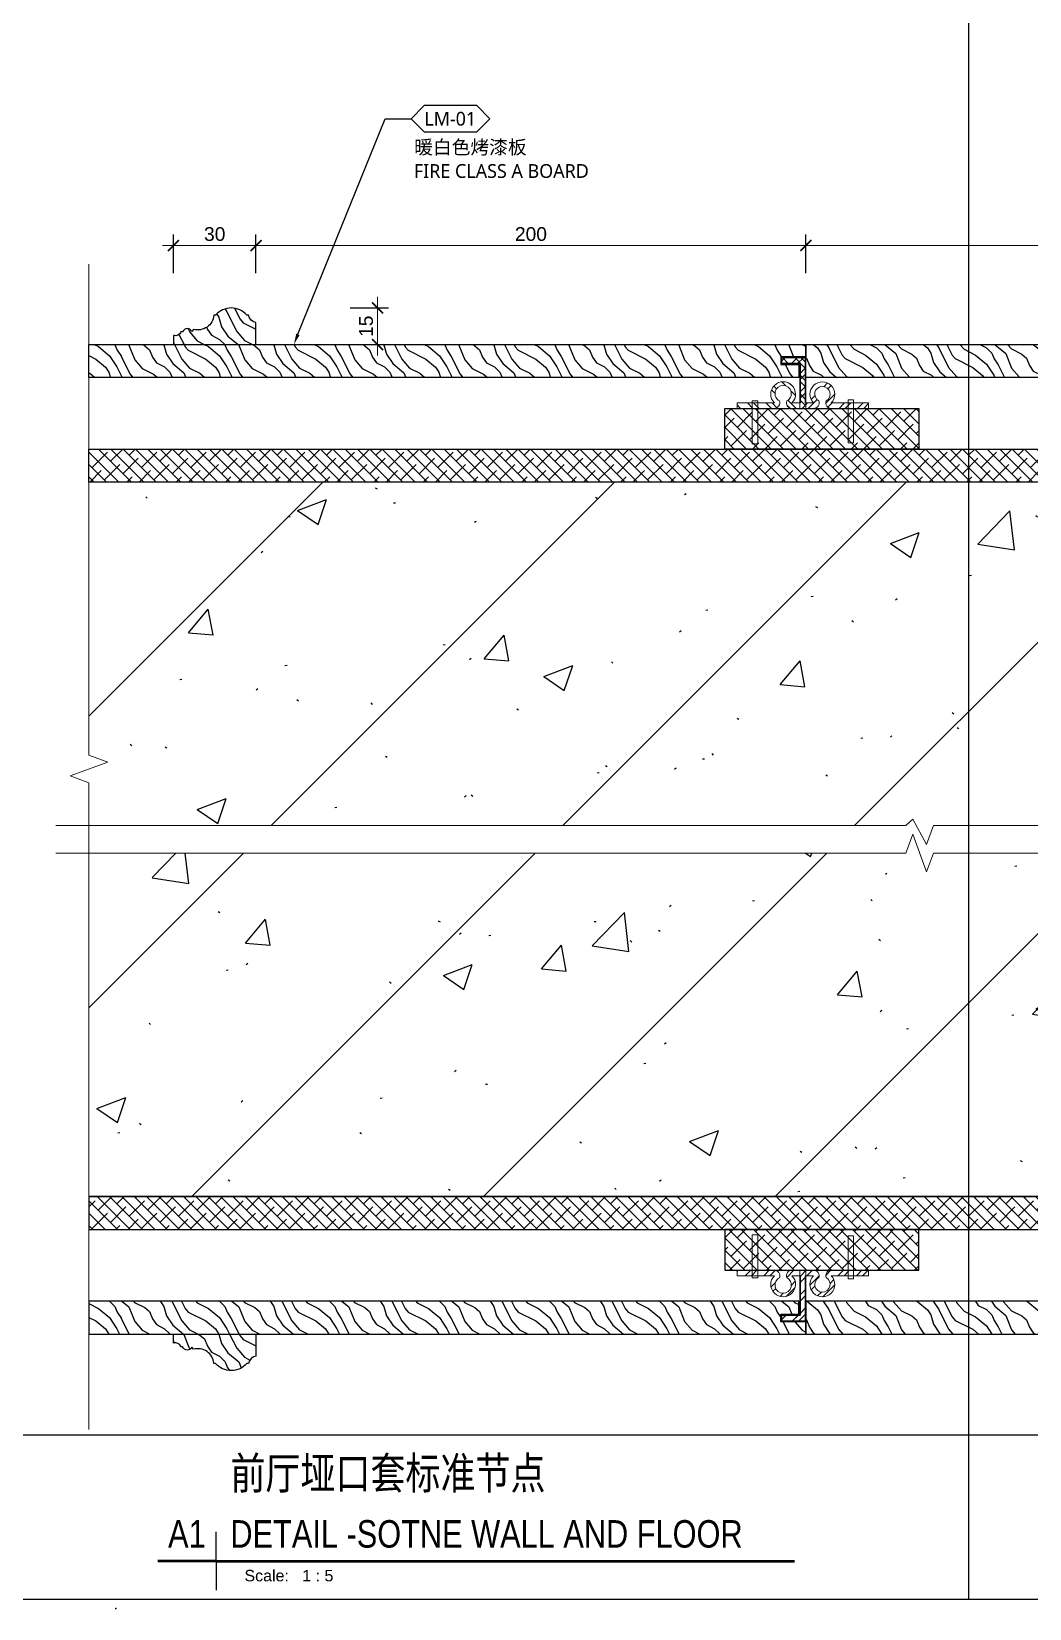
# Model space of a CAD drawing. Header units: millimetres. Extents: x 6321 to 61876, y 123 to 15211.
# Drawn here: x 50499 to 50862, y 8082 to 8655 of the extents above; entities that cross this region are included whole.
import ezdxf
from ezdxf import colors
from ezdxf.entities.mleader import LeaderData, LeaderLine
from ezdxf.enums import TextEntityAlignment as Align
from ezdxf.math import Vec2, Vec3

# ---------------------------------------------------------------- set-up
doc = ezdxf.new("R2010")
doc.units = ezdxf.units.MM
doc.layers.get('Defpoints').update_dxf_attribs({"color": 250})
for name, color, linetype, lineweight in [('_ACM-A-ANNO-DIMS', 2, 'Continuous', 13), ('_ACM-A-ANNO-DIMS @ 2', 2, 'Continuous', 13), ('Thick Line', 7, 'Continuous', 50), ('视图标题', 90, 'Continuous', 25)]:
    doc.layers.add(name, color=color, linetype=linetype, lineweight=lineweight)
for name, color, linetype in [('G-ANNO-SYMB', 7, 'Continuous'), ('G-ANNO-TITL', 7, 'Continuous'), ('I-DETL-LW01', 1, 'Continuous'), ('I-DETL-LW02', 2, 'Continuous'), ('I-DETL-LW251', 251, 'Continuous'), ('PE-尺寸标注', 44, 'Continuous'), ('WALL TYPE$0$G-ANNO-NOTE-CH', 7, 'Continuous'), ('WALL TYPE$0$HATCH', 8, 'Continuous'), ('WALL TYPE$0$I-SECT-LW03', 3, 'Continuous')]:
    doc.layers.add(name, color=color, linetype=linetype)
doc.styles.add('Aecom chinese title', font='simhei.ttf', dxfattribs={"width": 0.8})
doc.styles.add('Arial', font='ARIALUNI.ttf')
doc.styles.add('Arial_4', font='arial.ttf', dxfattribs={"height": 2.5})
doc.styles.add('WALL TYPE$0$Aecom Chinese', font='Microsoft YaHei.ttf')
doc.dimstyles.new('Aec-Arch-M-2', dxfattribs={"dimscale": 2, "dimtxt": 2.5, "dimasz": 2, "dimexe": 2, "dimexo": 2, "dimgap": 0.8, "dimtad": 1, "dimdec": 0, "dimrnd": 1, "dimzin": 3, "dimdsep": 46, "dimtxsty": 'Arial', "dimblk": 'WALL TYPE$0$_ArchTick', "dimcen": 2.5, "dimdle": 2, "dimclrd": 256, "dimclre": 256, "dimclrt": 256, "dimazin": 2, "dimtfac": 0.75, "dimtdec": 0, "dimtix": 1, "dimtmove": 2, "dimatfit": 2, "dimfxl": 5, "dimfxlon": 1, "dimtolj": 1, "dimtzin": 0, "dimlwd": -1, "dimarcsym": 0})
pattern_1 = [(333.43495, (11679.55, -4227.241), (-1e-09, -20), [4.621368, -17.739311]), (310.601295, (11696.843, -4214.084), (2e-08, -20), [4.158067, -88.037378]), (310.601295, (11716.843, -4224.084), (2e-08, -20), [4.158067, -88.037378]), (310.601295, (11736.843, -4234.084), (-1e-08, -20), [4.158067, -88.037378]), (333.43495, (11676.754, -4217.094), (-1e-09, -20), [4.237008, -18.123672]), (320.19443, (11680.544, -4218.988), (8e-10, -20), [2.24049, -75.862006]), (320.19443, (11700.544, -4228.988), (8e-10, -20), [2.24049, -75.862006]), (320.19443, (11720.544, -4238.988), (8e-10, -20), [2.24049, -75.862006]), (291.80141, (11682.265, -4220.423), (-3e-08, -20), [2.868712, -50.982936]), (303.690068, (11683.331, -4223.086), (-1e-08, -20), [2.521813, -33.5337]), (333.43495, (11684.73, -4225.185), (-8e-09, -20), [3.3552885, -19.005391]), (315, (11687.73, -4226.685), (-3e-15, -20), [2.717818, -53.850724]), (315, (11707.73, -4236.685), (-3e-15, -20), [2.717818, -53.850724]), (291.80141, (11689.652, -4228.607), (-3e-08, -20), [2.19237, -51.659278]), (333.43495, (11676.292, -4210.612), (-8e-09, -20), [7.1896, -15.17108]), (320.19443, (11682.723, -4213.828), (8e-10, -20), [4.573562, -73.528935]), (320.19443, (11702.723, -4223.828), (8e-10, -20), [4.573562, -73.528935]), (320.19443, (11722.723, -4233.828), (8e-10, -20), [4.573562, -73.528935]), (303.690068, (11686.236, -4216.756), (-1e-08, -20), [2.2405595, -33.814953]), (285.945396, (11687.479, -4218.62), (-1.45e-06, -20), [3.5624845, -69.238614]), (303.690068, (11688.458, -4222.045), (-1e-08, -20), [4.0929665, -31.962546]), (320.19443, (11690.728, -4225.451), (8e-10, -20), [5.197338, -72.90516]), (320.19443, (11710.728, -4235.451), (8e-10, -20), [5.197338, -72.90516]), (320.19443, (11730.728, -4245.451), (-3e-09, -20), [5.197338, -72.90516]), (291.80141, (11694.721, -4228.778), (-3e-08, -20), [5.7145015, -48.137147]), (320.19443, (11683.683, -4209.308), (8e-10, -20), [5.214067, -72.88843]), (320.19443, (11703.683, -4219.308), (8e-10, -20), [5.214067, -72.88843]), (320.19443, (11723.683, -4229.308), (8e-10, -20), [5.214067, -72.88843]), (303.690068, (11687.688, -4212.646), (-1e-08, -20), [4.838075, -31.217438]), (296.56505, (11690.372, -4216.671), (1e-09, -20), [7.98596, -81.456759]), (296.56505, (11710.372, -4226.671), (1e-09, -20), [7.98596, -81.456759]), (310.601295, (11693.943, -4223.814), (2e-08, -20), [4.3193, -87.876143]), (310.601295, (11713.943, -4233.814), (2e-08, -20), [4.3193, -87.876143]), (310.601295, (11733.943, -4243.814), (2e-08, -20), [4.3193, -87.876143]), (303.690068, (11690.467, -4210.642), (-1e-08, -20), [2.735792, -33.319722]), (296.56505, (11691.984, -4212.919), (8e-09, -20), [7.158076, -82.284643]), (296.56505, (11711.984, -4222.919), (-8e-08, -20), [7.158076, -82.284643]), (310.601295, (11695.185, -4219.321), (2e-08, -20), [1.700823, -90.494622]), (310.601295, (11715.185, -4229.321), (2e-08, -20), [1.700823, -90.494622]), (310.601295, (11735.185, -4239.321), (2e-08, -20), [1.700823, -90.494622])]
pattern_2 = [(333.43495, (11679.55, -4417.394), (-1e-09, -20), [4.621368, -17.739311]), (310.601295, (11696.843, -4404.237), (2e-08, -20), [4.158067, -88.037378]), (310.601295, (11716.843, -4414.237), (2e-08, -20), [4.158067, -88.037378]), (310.601295, (11736.843, -4424.237), (-1e-08, -20), [4.158067, -88.037378]), (333.43495, (11676.754, -4407.246), (-1e-09, -20), [4.237008, -18.123672]), (320.19443, (11680.544, -4409.141), (8e-10, -20), [2.24049, -75.862006]), (320.19443, (11700.544, -4419.141), (8e-10, -20), [2.24049, -75.862006]), (320.19443, (11720.544, -4429.141), (8e-10, -20), [2.24049, -75.862006]), (291.80141, (11682.265, -4410.5754), (-3e-08, -20), [2.868712, -50.982936]), (303.690068, (11683.331, -4413.239), (-1e-08, -20), [2.521813, -33.5337]), (333.43495, (11684.73, -4415.337), (-8e-09, -20), [3.3552885, -19.005391]), (315, (11687.73, -4416.838), (-3e-15, -20), [2.717818, -53.850724]), (315, (11707.73, -4426.838), (-3e-15, -20), [2.717818, -53.850724]), (291.80141, (11689.652, -4418.7595), (-3e-08, -20), [2.19237, -51.659278]), (333.43495, (11676.292, -4400.765), (-8e-09, -20), [7.1896, -15.17108]), (320.19443, (11682.723, -4403.98), (8e-10, -20), [4.573562, -73.528935]), (320.19443, (11702.723, -4413.98), (8e-10, -20), [4.573562, -73.528935]), (320.19443, (11722.723, -4423.98), (8e-10, -20), [4.573562, -73.528935]), (303.690068, (11686.236, -4406.908), (-1e-08, -20), [2.2405595, -33.814953]), (285.945396, (11687.479, -4408.7726), (-1.45e-06, -20), [3.5624845, -69.238614]), (303.690068, (11688.458, -4412.198), (-1e-08, -20), [4.0929665, -31.962546]), (320.19443, (11690.728, -4415.604), (8e-10, -20), [5.197338, -72.90516]), (320.19443, (11710.728, -4425.604), (8e-10, -20), [5.197338, -72.90516]), (320.19443, (11730.728, -4435.604), (-3e-09, -20), [5.197338, -72.90516]), (291.80141, (11694.721, -4418.931), (-3e-08, -20), [5.7145015, -48.137147]), (320.19443, (11683.683, -4399.46), (8e-10, -20), [5.214067, -72.88843]), (320.19443, (11703.683, -4409.46), (8e-10, -20), [5.214067, -72.88843]), (320.19443, (11723.683, -4419.46), (8e-10, -20), [5.214067, -72.88843]), (303.690068, (11687.688, -4402.798), (-1e-08, -20), [4.838075, -31.217438]), (296.56505, (11690.372, -4406.824), (1e-09, -20), [7.98596, -81.456759]), (296.56505, (11710.372, -4416.824), (1e-09, -20), [7.98596, -81.456759]), (310.601295, (11693.943, -4413.967), (2e-08, -20), [4.3193, -87.876143]), (310.601295, (11713.943, -4423.967), (2e-08, -20), [4.3193, -87.876143]), (310.601295, (11733.943, -4433.967), (2e-08, -20), [4.3193, -87.876143]), (303.690068, (11690.467, -4400.795), (-1e-08, -20), [2.735792, -33.319722]), (296.56505, (11691.984, -4403.071), (8e-09, -20), [7.158076, -82.284643]), (296.56505, (11711.984, -4413.071), (-8e-08, -20), [7.158076, -82.284643]), (310.601295, (11695.185, -4409.474), (2e-08, -20), [1.700823, -90.494622]), (310.601295, (11715.185, -4419.474), (2e-08, -20), [1.700823, -90.494622]), (310.601295, (11735.185, -4429.474), (2e-08, -20), [1.700823, -90.494622])]

# ---------------------------------------------------------------- blocks, each defined once
blk = doc.blocks.new('海龙_1215173755')
at = {"layer": 'WALL TYPE$0$HATCH', "ltscale": 2}
h = blk.add_hatch(dxfattribs=at)
h.set_pattern_fill('ANSI32', color=256, scale=0.5)
h.set_pattern_definition([(45, (-39299.698, -12402.6693), (-3.36759605, 3.36759605), []), (45, (-39297.453, -12402.6693), (-3.36759605, 3.36759605), [])])
edge = h.paths.add_edge_path()
edge.add_line((2.29, -7.19), (2.29, 11.26))
edge.add_line((2.29, 11.26), (-2.77, 11.26))
edge.add_arc((-2.77, 9.26), 2, 90, 201.21389)
edge.add_arc((-5.97, 5.89), 2.97, -243.0808, 63.0808, ccw=False)
edge.add_arc((-9.18, 9.26), 2, 338.78611, 450)
edge.add_line((-9.18, 11.26), (-22.73, 11.26))
edge.add_line((-22.73, 11.26), (-22.73, 9.26))
edge.add_line((-22.73, 9.26), (-9.18, 9.26))
edge.add_arc((-5.97, 6.09), 4.51, 135.30329, 404.69671)
edge.add_line((-2.77, 9.26), (0.29, 9.26))
edge.add_line((0.29, 9.26), (0.29, -3.51))
edge.add_line((0.29, -3.51), (0.29, -5.11))
edge.add_line((0.29, -5.11), (-6.5, -5.11))
edge.add_line((-6.5, -5.11), (-6.5, -7.19))
edge.add_line((-6.5, -7.19), (2.29, -7.19))
at = {"color": 1, "linetype": 'Continuous', "lineweight": 15, "elevation": 7.84}
blk.add_lwpolyline([(-17.26, 24.13), (-17.26, 8.53), (-15.24, 8.53), (-15.24, 24.13)], close=True, dxfattribs=at)
at = {"color": 1, "linetype": 'Continuous', "lineweight": 15}
blk.add_lwpolyline([(2.29, -7.19), (2.29, 11.26), (-2.77, 11.26, 0.527318), (-4.63, 8.53, -4.178276), (-7.32, 8.53, 0.527318), (-9.18, 11.26), (-22.73, 11.26), (-22.73, 9.26), (-9.18, 9.26, 2.396256), (-2.77, 9.26), (0.29, 9.26), (0.29, -3.51), (0.29, -5.11), (-6.5, -5.11), (-6.5, -7.19)], format="xyb", close=True, dxfattribs=at)
blk = doc.blocks.new('视口 - No Ref  Number-1111583-交互展示区立面图2 DIGITAL CORRIDOR ELEVATION 2')
at = {"layer": 'Thick Line'}
blk.add_line((0, 0), (-12.7, 0), dxfattribs=at)
at = {"layer": '视图标题'}
for q in [(0, 6.35), (0, -6.35)]:
    blk.add_line((0, 0), q, dxfattribs=at)
blk = doc.blocks.new('A$C0FD827E6')
at = {"color": 0, "linetype": 'ByBlock', "lineweight": -2}
blk.add_point((-3.13, -10.74), dxfattribs=at)
at = {"layer": '视图标题', "color": 7, "lineweight": 50}
blk.add_line((18.75, -0.39), (144.93, -0.39), dxfattribs=at)
at = {"layer": '视图标题'}
blk.add_blockref('视口 - No Ref  Number-1111583-交互展示区立面图2 DIGITAL CORRIDOR ELEVATION 2', (18.75, -0.39), dxfattribs=at)
at = {"layer": 'G-ANNO-SYMB', "width": 0.8}
for tag, p, height, style in [('TITLE1', (21.88, 19.23), 7, 'Aecom chinese title'), ('TITLE2', (21.88, 10.35), 6, 'Arial'), ('DN', (3.13, 2.54), 6, 'Arial'), ('TITLE3', (21.88, 2.54), 6, 'Arial')]:
    blk.add_attdef(tag, p, '', height=height, dxfattribs=dict(at, style=style))
at = {"layer": '视图标题', "color": 7, "lineweight": 5, "insert": (24.94, -2.32), "char_height": 2.5, "width": 25.8945, "attachment_point": 1, "style": 'Arial_4'}
blk.add_mtext('Scale:   1 : 5', dxfattribs=at)
blk = doc.blocks.new('WALL TYPE$0$_ArchTick')
at = {"color": 0, "linetype": 'ByBlock', "const_width": 0.15}
blk.add_lwpolyline([(-0.5, -0.5), (0.5, 0.5)], dxfattribs=at)
blk = doc.blocks.new('*D185')
at = {"layer": '_ACM-A-ANNO-DIMS', "linetype": 'Continuous', "lineweight": -2, "ltscale": 2, "transparency": 16777216}
for p, q in [((50550.96, 8567.33), (50550.96, 8581.33)), ((50580.96, 8567.33), (50580.96, 8581.33))]:
    blk.add_line(p, q, dxfattribs=at)
at = {"layer": '_ACM-A-ANNO-DIMS', "ltscale": 2, "transparency": 16777216}
blk.add_line((50584.96, 8577.33), (50546.96, 8577.33), dxfattribs=at)
at = {"layer": 'Defpoints', "color": 0, "linetype": 'Continuous', "ltscale": 2, "transparency": 16777216}
for p in [(50550.96, 8577.33), (50550.96, 8541.33), (50580.96, 8541.33)]:
    blk.add_point(p, dxfattribs=at)
at = {"layer": '_ACM-A-ANNO-DIMS', "linetype": 'Continuous', "ltscale": 2, "transparency": 16777216, "xscale": 4, "yscale": 4, "zscale": 4, "rotation": 180}
blk.add_blockref('WALL TYPE$0$_ArchTick', (50550.96, 8577.33), dxfattribs=at)
at = {"layer": '_ACM-A-ANNO-DIMS', "linetype": 'Continuous', "ltscale": 2, "transparency": 16777216, "xscale": 4, "yscale": 4, "zscale": 4}
blk.add_blockref('WALL TYPE$0$_ArchTick', (50580.96, 8577.33), dxfattribs=at)
at = {"layer": '_ACM-A-ANNO-DIMS', "linetype": 'Continuous', "ltscale": 2, "transparency": 16777216, "insert": (50565.96, 8581.48), "char_height": 5, "attachment_point": 5, "style": 'Arial'}
blk.add_mtext('\\A1;30', dxfattribs=at)
blk = doc.blocks.new('*D186')
at = {"layer": '_ACM-A-ANNO-DIMS', "linetype": 'Continuous', "lineweight": -2, "ltscale": 2, "transparency": 16777216}
for p, q in [((50580.96, 8567.33), (50580.96, 8581.33)), ((50780.96, 8567.33), (50780.96, 8581.33))]:
    blk.add_line(p, q, dxfattribs=at)
at = {"layer": '_ACM-A-ANNO-DIMS', "ltscale": 2, "transparency": 16777216}
blk.add_line((50784.96, 8577.33), (50576.96, 8577.33), dxfattribs=at)
at = {"layer": 'Defpoints', "color": 0, "linetype": 'Continuous', "ltscale": 2, "transparency": 16777216}
for p in [(50580.96, 8577.33), (50580.96, 8541.33), (50780.96, 8541.33)]:
    blk.add_point(p, dxfattribs=at)
at = {"layer": '_ACM-A-ANNO-DIMS', "linetype": 'Continuous', "ltscale": 2, "transparency": 16777216, "xscale": 4, "yscale": 4, "zscale": 4, "rotation": 180}
blk.add_blockref('WALL TYPE$0$_ArchTick', (50580.96, 8577.33), dxfattribs=at)
at = {"layer": '_ACM-A-ANNO-DIMS', "linetype": 'Continuous', "ltscale": 2, "transparency": 16777216, "xscale": 4, "yscale": 4, "zscale": 4}
blk.add_blockref('WALL TYPE$0$_ArchTick', (50780.96, 8577.33), dxfattribs=at)
at = {"layer": '_ACM-A-ANNO-DIMS', "linetype": 'Continuous', "ltscale": 2, "transparency": 16777216, "insert": (50680.96, 8581.48), "char_height": 5, "attachment_point": 5, "style": 'Arial'}
blk.add_mtext('\\A1;200', dxfattribs=at)
blk = doc.blocks.new('*D187')
at = {"layer": '_ACM-A-ANNO-DIMS', "linetype": 'Continuous', "lineweight": -2, "ltscale": 2, "transparency": 16777216}
for p, q in [((50780.96, 8567.33), (50780.96, 8581.33)), ((50980.96, 8567.33), (50980.96, 8581.33))]:
    blk.add_line(p, q, dxfattribs=at)
at = {"layer": '_ACM-A-ANNO-DIMS', "ltscale": 2, "transparency": 16777216}
blk.add_line((50984.96, 8577.33), (50776.96, 8577.33), dxfattribs=at)
at = {"layer": 'Defpoints', "color": 0, "linetype": 'Continuous', "ltscale": 2, "transparency": 16777216}
for p in [(50780.96, 8577.33), (50780.96, 8541.33), (50980.96, 8541.33)]:
    blk.add_point(p, dxfattribs=at)
at = {"layer": '_ACM-A-ANNO-DIMS', "linetype": 'Continuous', "ltscale": 2, "transparency": 16777216, "xscale": 4, "yscale": 4, "zscale": 4, "rotation": 180}
blk.add_blockref('WALL TYPE$0$_ArchTick', (50780.96, 8577.33), dxfattribs=at)
at = {"layer": '_ACM-A-ANNO-DIMS', "linetype": 'Continuous', "ltscale": 2, "transparency": 16777216, "xscale": 4, "yscale": 4, "zscale": 4}
blk.add_blockref('WALL TYPE$0$_ArchTick', (50980.96, 8577.33), dxfattribs=at)
at = {"layer": '_ACM-A-ANNO-DIMS', "linetype": 'Continuous', "ltscale": 2, "transparency": 16777216, "insert": (50880.96, 8581.48), "char_height": 5, "attachment_point": 5, "style": 'Arial'}
blk.add_mtext('\\A1;200', dxfattribs=at)
blk = doc.blocks.new('*D142')
at = {"layer": '_ACM-A-ANNO-DIMS', "ltscale": 2, "transparency": 16777216}
blk.add_line((50625.17, 8558.62), (50625.17, 8537.33), dxfattribs=at)
at = {"layer": '_ACM-A-ANNO-DIMS', "linetype": 'Continuous', "lineweight": -2, "ltscale": 2, "transparency": 16777216}
for p, q in [((50615.17, 8554.62), (50629.17, 8554.62)), ((50615.17, 8541.33), (50629.17, 8541.33))]:
    blk.add_line(p, q, dxfattribs=at)
at = {"layer": 'Defpoints', "color": 0, "linetype": 'Continuous', "ltscale": 2, "transparency": 16777216}
for p in [(50571.96, 8554.62, 0.47), (50571.96, 8541.33, 0.47), (50625.17, 8541.33)]:
    blk.add_point(p, dxfattribs=at)
at = {"layer": '_ACM-A-ANNO-DIMS', "linetype": 'Continuous', "ltscale": 2, "transparency": 16777216, "xscale": 4, "yscale": 4, "zscale": 4}
for p, rotation in [((50625.17, 8554.62), 90), ((50625.17, 8541.33), 270)]:
    blk.add_blockref('WALL TYPE$0$_ArchTick', p, dxfattribs=dict(at, rotation=rotation))
at = {"layer": '_ACM-A-ANNO-DIMS', "linetype": 'Continuous', "ltscale": 2, "transparency": 16777216, "insert": (50621.02, 8547.97), "char_height": 5, "attachment_point": 5, "rotation": 90, "style": 'Arial'}
blk.add_mtext('\\A1;15', dxfattribs=at)
blk = doc.blocks.new('WHA12202707')
at = {"transparency": 16777216}
for p, q in [((2.38, 2.38), (0, 0)), ((2.38, -2.38), (0, 0)), ((11.91, 2.38), (2.38, 2.38)), ((11.91, 2.38), (14.29, 0)), ((11.91, -2.38), (14.29, 0)), ((2.38, -2.38), (11.91, -2.38))]:
    blk.add_line(p, q, dxfattribs=at)
at = {"transparency": 16777216, "style": 'WALL TYPE$0$Aecom Chinese'}
blk.add_attdef('英文2', (0.49, -14.58), '', height=2.5, dxfattribs=at)
at = {"layer": 'WALL TYPE$0$G-ANNO-NOTE-CH', "transparency": 16777216, "style": 'WALL TYPE$0$Aecom Chinese'}
blk.add_attdef('编号', text='', height=2.5, dxfattribs=at).set_placement((7.1, 0), align=Align.MIDDLE)
for tag, p in [('中文', (0.54, -5.18)), ('英文', (0.49, -9.51))]:
    blk.add_attdef(tag, text='', height=2.5, dxfattribs=at).set_placement(p, align=Align.MIDDLE_LEFT)

msp = doc.modelspace()

# ---------------------------------------------------------------- hatches: boundary and pattern name
h = msp.add_hatch()
h.set_pattern_fill('0-钢筋混凝土001-DOM', color=250, scale=15, pattern_type=2)
h.set_pattern_definition([(45, (48203.46, 10862.376), (-53.033, 53.033), []), (50, (48203.46, 10862.38), (107.589, -9.4128), [11.25, -123.75]), (355, (48203.46, 10862.38), (-20.8127, 112.8288), [9, -99]), (100.4514, (48212.43, 10861.59), (86.7764, 103.416), [9.561, -105.1713]), (46.1842, (48203.46, 10892.38), (160.086, -24.828), [16.875, -185.625]), (96.6356, (48216.8, 10890.3), (140.1994, 146.1177), [14.3415, -157.757]), (351.184, (48203.46, 10892.38), (140.199, 146.118), [13.5, -148.5]), (21, (48218.46, 10884.88), (89.536, -60.3928), [11.25, -123.75]), (326, (48218.46, 10884.88), (36.4973, 108.7725), [9, -99]), (71.4514, (48225.92, 10879.84), (126.0334, 48.3796), [9.561, -105.1713]), (37.5, (48203.463, 10862.376), (1.82398, 49.93408), [0.75, -97.8, 0.75, -100.5, 0.75, -99.375]), (7.5, (48203.463, 10862.376), (39.4604, 59.16176), [0.75, -57.3, 0.75, -95.55, 0.75, -37.875]), (327.5, (48170.013, 10862.376), (80.07337, -3.38323), [0.75, -37.5, 0.75, -117, 0.75, -155.25]), (317.5, (48155.01, 10862.376), (87.4779, 15.0157), [0.75, -48.75, 0.75, -77.7, 0.75, -110.25])])
h.paths.add_polyline_path([(51093.46, 8356.34), (50827.32, 8356.34), (50824.82, 8349.48), (50819.82, 8363.21), (50817.32, 8356.34), (50520.2, 8356.34), (50520.2, 8231.42), (51093.46, 8231.42)])
h.paths.add_polyline_path([(50827.32, 8366.34), (51093.46, 8366.34), (51093.46, 8491.27), (50520.2, 8491.27), (50520.2, 8391.94), (50527.07, 8389.44), (50513.33, 8384.44), (50520.2, 8381.94), (50520.2, 8366.34), (50817.32, 8366.34), (50819.82, 8368.65), (50824.82, 8359.48)])
at = {"layer": 'I-DETL-LW251'}
h = msp.add_hatch(dxfattribs=at)
h.set_pattern_fill('ANSI38', color=250, angle=-90)
h.set_pattern_definition([(315, (51290.277, 7312.3264), (2.245064, 2.245064), []), (45, (51290.277, 7312.3264), (2.245064, 6.735192), [7.9375, -4.7625])])
h.paths.add_polyline_path([(50751.44, 8503.27), (50751.44, 8518.07), (50822.06, 8518.07), (50822.06, 8503.27)])
h = msp.add_hatch(dxfattribs=at)
h.set_pattern_fill('ANSI38', color=250, angle=-90)
h.set_pattern_definition([(315, (40173.8296, 44303.1136), (2.24506403, 2.24506403), []), (45, (40173.8296, 44303.1136), (2.24506403, 6.7351921), [7.9375, -4.7625])])
h.paths.add_polyline_path([(50520.2, 8491.27), (50520.2, 8503.27), (51000.96, 8503.27), (51000.96, 8491.27)])
h = msp.add_hatch(dxfattribs=at)
h.set_pattern_fill('ANSI38', color=250, angle=-90)
h.set_pattern_definition([(315, (40173.8296, 44493.2662), (2.24506403, 2.24506403), []), (45, (40173.8296, 44493.2662), (2.24506403, 6.7351921), [7.9375, -4.7625])])
h.paths.add_polyline_path([(50520.2, 8231.42), (50520.2, 8219.42), (51000.96, 8219.42), (51000.96, 8231.42)])
h = msp.add_hatch(dxfattribs=at)
h.set_pattern_fill('ANSI38', color=250, angle=-90)
h.set_pattern_definition([(315, (51290.277, 7502.479), (2.245064, 2.245064), []), (45, (51290.277, 7502.479), (2.245064, 6.735192), [7.9375, -4.7625])])
h.paths.add_polyline_path([(50751.44, 8219.42), (50751.44, 8204.62), (50822.06, 8204.62), (50822.06, 8219.42)])
at = {"layer": 'PE-尺寸标注'}
h = msp.add_hatch(dxfattribs=at)
h.set_pattern_fill('木纹面1', color=250, scale=5, angle=-90, style=0, pattern_type=2)
h.set_pattern_definition(pattern_2)
edge = h.paths.add_edge_path()
edge.add_line((50580.96, 8541.33), (50580.96, 8549.31))
edge.add_arc((50581.49, 8552.5), 3.24, 189.42622, 260.57453, ccw=False)
edge.add_line((50578.3, 8551.97), (50577.63, 8551.97))
edge.add_arc((50571.96, 8547.23), 7.39, 39.95114, 140.04882)
edge.add_line((50566.3, 8551.97), (50565.63, 8551.97))
edge.add_arc((50559.82, 8552.46), 5.83, 254.85357, 355.20089, ccw=False)
edge.add_line((50558.29, 8546.83), (50557.62, 8546.12))
edge.add_arc((50555.99, 8545.3), 1.82, 26.88354, 158.26578)
edge.add_line((50554.3, 8545.97), (50553.63, 8545.97))
edge.add_arc((50551.63, 8546.63), 2.1, 251.47187, 341.65635, ccw=False)
edge.add_line((50550.96, 8544.64), (50550.96, 8541.33))
edge.add_line((50550.96, 8541.33), (50580.96, 8541.33))
h = msp.add_hatch(dxfattribs=at)
h.set_pattern_fill('木纹面1', color=250, scale=5, angle=-90, style=0, pattern_type=2)
h.set_pattern_definition(pattern_2)
h.paths.add_polyline_path([(50520.2, 8529.33), (50520.2, 8541.33), (50780.96, 8541.33), (50780.96, 8536.87), (50771.77, 8536.87), (50771.77, 8534.07), (50778.38, 8534.07), (50778.38, 8529.33)])
h = msp.add_hatch(dxfattribs=at)
h.set_pattern_fill('木纹面1', color=250, scale=5, angle=-90, style=0, pattern_type=2)
h.set_pattern_definition([(333.43495, (39998.44, 44079.562), (-1e-09, -20), [4.621368, -17.739311]), (310.601295, (40015.733, 44092.72), (2e-08, -20), [4.158067, -88.037378]), (310.601295, (40035.733, 44082.72), (2e-08, -20), [4.158067, -88.037378]), (310.601295, (40055.733, 44072.72), (-1e-08, -20), [4.158067, -88.037378]), (333.43495, (39995.644, 44089.71), (-1e-09, -20), [4.237008, -18.123672]), (320.19443, (39999.434, 44087.815), (8e-10, -20), [2.24049, -75.862006]), (320.19443, (40019.434, 44077.815), (8e-10, -20), [2.24049, -75.862006]), (320.19443, (40039.434, 44067.815), (8e-10, -20), [2.24049, -75.862006]), (291.80141, (40001.155, 44086.381), (-3e-08, -20), [2.868712, -50.982936]), (303.690068, (40002.221, 44083.717), (-1e-08, -20), [2.521813, -33.5337]), (333.43495, (40003.62, 44081.619), (-8e-09, -20), [3.355288, -19.005391]), (315, (40006.62, 44080.118), (-4e-15, -20), [2.717818, -53.850724]), (315, (40026.62, 44070.118), (-4e-15, -20), [2.717818, -53.850724]), (291.80141, (40008.5425, 44078.1966), (-3e-08, -20), [2.19237, -51.659278]), (333.43495, (39995.182, 44096.191), (-8e-09, -20), [7.1896, -15.17108]), (320.19443, (40001.613, 44092.976), (8e-10, -20), [4.573562, -73.528935]), (320.19443, (40021.613, 44082.976), (8e-10, -20), [4.573562, -73.528935]), (320.19443, (40041.613, 44072.976), (8e-10, -20), [4.573562, -73.528935]), (303.690068, (40005.126, 44090.048), (-1e-08, -20), [2.24056, -33.814953]), (285.945396, (40006.369, 44088.1835), (-1.45e-06, -20), [3.562485, -69.238614]), (303.690068, (40007.348, 44084.758), (-1e-08, -20), [4.092967, -31.962546]), (320.19443, (40009.618, 44081.353), (8e-10, -20), [5.197338, -72.90516]), (320.19443, (40029.618, 44071.353), (8e-10, -20), [5.197338, -72.90516]), (320.19443, (40049.618, 44061.353), (-3e-09, -20), [5.197338, -72.90516]), (291.80141, (40013.611, 44078.025), (-3e-08, -20), [5.714501, -48.137147]), (320.19443, (40002.573, 44097.496), (8e-10, -20), [5.214067, -72.88843]), (320.19443, (40022.573, 44087.496), (8e-10, -20), [5.214067, -72.88843]), (320.19443, (40042.573, 44077.496), (8e-10, -20), [5.214067, -72.88843]), (303.690068, (40006.578, 44094.158), (-1e-08, -20), [4.838075, -31.217438]), (296.56505, (40009.262, 44090.132), (1e-09, -20), [7.98596, -81.45676]), (296.56505, (40029.262, 44080.132), (1e-09, -20), [7.98596, -81.45676]), (310.601295, (40012.833, 44082.989), (2e-08, -20), [4.3193, -87.876143]), (310.601295, (40032.833, 44072.989), (2e-08, -20), [4.3193, -87.876143]), (310.601295, (40052.833, 44062.989), (2e-08, -20), [4.3193, -87.876143]), (303.690068, (40009.357, 44096.161), (-1e-08, -20), [2.735792, -33.319722]), (296.56505, (40010.874, 44093.885), (8e-09, -20), [7.158076, -82.284643]), (296.56505, (40030.874, 44083.885), (-8e-08, -20), [7.158076, -82.284643]), (310.601295, (40014.075, 44087.482), (2e-08, -20), [1.700823, -90.49462]), (310.601295, (40034.075, 44077.482), (2e-08, -20), [1.700823, -90.49462]), (310.601295, (40054.075, 44067.482), (2e-08, -20), [1.700823, -90.49462])])
h.paths.add_polyline_path([(50780.96, 8529.33), (50780.96, 8541.33), (50980.96, 8541.33), (50980.96, 8536.87), (50971.77, 8536.87), (50971.77, 8534.07), (50978.38, 8534.07), (50978.38, 8529.33)])
h = msp.add_hatch(dxfattribs=at)
h.set_pattern_fill('木纹面1', color=250, scale=5, angle=-90, style=0, pattern_type=2)
h.set_pattern_definition(pattern_1)
h.paths.add_polyline_path([(50520.2, 8193.36), (50520.2, 8181.36), (50780.96, 8181.36), (50780.96, 8185.81), (50771.77, 8185.81), (50771.77, 8188.62), (50778.38, 8188.62), (50778.38, 8193.36)])
h = msp.add_hatch(dxfattribs=at)
h.set_pattern_fill('木纹面1', color=250, scale=5, angle=-90, style=0, pattern_type=2)
h.set_pattern_definition([(333.43495, (39998.44, 44269.715), (-1e-09, -20), [4.621368, -17.739311]), (310.601295, (40015.733, 44282.872), (2e-08, -20), [4.158067, -88.037378]), (310.601295, (40035.733, 44272.872), (2e-08, -20), [4.158067, -88.037378]), (310.601295, (40055.733, 44262.872), (-1e-08, -20), [4.158067, -88.037378]), (333.43495, (39995.644, 44279.863), (-1e-09, -20), [4.237008, -18.123672]), (320.19443, (39999.434, 44277.968), (8e-10, -20), [2.24049, -75.862006]), (320.19443, (40019.434, 44267.968), (8e-10, -20), [2.24049, -75.862006]), (320.19443, (40039.434, 44257.968), (8e-10, -20), [2.24049, -75.862006]), (291.80141, (40001.155, 44276.533), (-3e-08, -20), [2.868712, -50.982936]), (303.690068, (40002.221, 44273.87), (-1e-08, -20), [2.521813, -33.5337]), (333.43495, (40003.62, 44271.772), (-8e-09, -20), [3.355288, -19.005391]), (315, (40006.62, 44270.271), (-4e-15, -20), [2.717818, -53.850724]), (315, (40026.62, 44260.271), (-4e-15, -20), [2.717818, -53.850724]), (291.80141, (40008.5425, 44268.349), (-3e-08, -20), [2.19237, -51.659278]), (333.43495, (39995.182, 44286.344), (-8e-09, -20), [7.1896, -15.17108]), (320.19443, (40001.613, 44283.128), (8e-10, -20), [4.573562, -73.528935]), (320.19443, (40021.613, 44273.128), (8e-10, -20), [4.573562, -73.528935]), (320.19443, (40041.613, 44263.128), (8e-10, -20), [4.573562, -73.528935]), (303.690068, (40005.126, 44280.2), (-1e-08, -20), [2.24056, -33.814953]), (285.945396, (40006.369, 44278.336), (-1.45e-06, -20), [3.562485, -69.238614]), (303.690068, (40007.348, 44274.911), (-1e-08, -20), [4.092967, -31.962546]), (320.19443, (40009.618, 44271.505), (8e-10, -20), [5.197338, -72.90516]), (320.19443, (40029.618, 44261.505), (8e-10, -20), [5.197338, -72.90516]), (320.19443, (40049.618, 44251.505), (-3e-09, -20), [5.197338, -72.90516]), (291.80141, (40013.611, 44268.178), (-3e-08, -20), [5.714501, -48.137147]), (320.19443, (40002.573, 44287.648), (8e-10, -20), [5.214067, -72.88843]), (320.19443, (40022.573, 44277.648), (8e-10, -20), [5.214067, -72.88843]), (320.19443, (40042.573, 44267.648), (8e-10, -20), [5.214067, -72.88843]), (303.690068, (40006.578, 44284.31), (-1e-08, -20), [4.838075, -31.217438]), (296.56505, (40009.262, 44280.285), (1e-09, -20), [7.98596, -81.45676]), (296.56505, (40029.262, 44270.285), (1e-09, -20), [7.98596, -81.45676]), (310.601295, (40012.833, 44273.142), (2e-08, -20), [4.3193, -87.876143]), (310.601295, (40032.833, 44263.142), (2e-08, -20), [4.3193, -87.876143]), (310.601295, (40052.833, 44253.142), (2e-08, -20), [4.3193, -87.876143]), (303.690068, (40009.357, 44286.314), (-1e-08, -20), [2.735792, -33.319722]), (296.56505, (40010.874, 44284.037), (8e-09, -20), [7.158076, -82.284643]), (296.56505, (40030.874, 44274.037), (-8e-08, -20), [7.158076, -82.284643]), (310.601295, (40014.075, 44277.635), (2e-08, -20), [1.700823, -90.49462]), (310.601295, (40034.075, 44267.635), (2e-08, -20), [1.700823, -90.49462]), (310.601295, (40054.075, 44257.635), (2e-08, -20), [1.700823, -90.49462])])
h.paths.add_polyline_path([(50780.96, 8193.36), (50780.96, 8181.36), (50980.96, 8181.36), (50980.96, 8185.81), (50971.77, 8185.81), (50971.77, 8188.62), (50978.38, 8188.62), (50978.38, 8193.36)])
h = msp.add_hatch(dxfattribs=at)
h.set_pattern_fill('木纹面1', color=250, scale=5, angle=-90, style=0, pattern_type=2)
h.set_pattern_definition(pattern_1)
edge = h.paths.add_edge_path()
edge.add_line((50580.96, 8181.36), (50580.96, 8173.38))
edge.add_arc((50581.49, 8170.18), 3.24, 99.42547, 170.57378)
edge.add_line((50578.3, 8170.72), (50577.63, 8170.72))
edge.add_arc((50571.96, 8175.46), 7.39, 219.95118, 320.04886, ccw=False)
edge.add_line((50566.3, 8170.72), (50565.63, 8170.72))
edge.add_arc((50559.82, 8170.23), 5.83, 4.79911, 105.14643)
edge.add_line((50558.29, 8175.86), (50557.62, 8176.57))
edge.add_arc((50555.99, 8177.39), 1.82, 201.73422, 333.11646, ccw=False)
edge.add_line((50554.3, 8176.72), (50553.63, 8176.72))
edge.add_arc((50551.63, 8176.05), 2.1, 18.34365, 108.52813)
edge.add_line((50550.96, 8178.05), (50550.96, 8181.36))
edge.add_line((50550.96, 8181.36), (50580.96, 8181.36))
at = {"layer": 'WALL TYPE$0$HATCH', "ltscale": 2}
h = msp.add_hatch(dxfattribs=at)
h.set_pattern_fill('ANSI32', color=256, scale=0.5)
h.set_pattern_definition([(45, (50818.88, 8281.2544), (-3.3676, 3.3676), []), (45, (50821.125, 8281.2544), (-3.3676, 3.3676), [])])
edge = h.paths.add_edge_path()
edge.add_line((50778.68, 8534.51), (50771.85, 8534.51))
edge.add_line((50771.85, 8534.51), (50771.85, 8536.51))
edge.add_line((50771.85, 8536.51), (50780.68, 8536.51))
edge.add_line((50780.68, 8536.51), (50780.68, 8534.51))
edge.add_line((50780.68, 8534.51), (50780.68, 8520.07))
edge.add_line((50780.68, 8520.07), (50783.74, 8520.07))
edge.add_arc((50786.95, 8523.24), 4.51, -44.69666, 224.69666, ccw=False)
edge.add_line((50790.15, 8520.07), (50803.75, 8520.07))
edge.add_line((50803.75, 8520.07), (50803.75, 8518.07))
edge.add_line((50803.75, 8518.07), (50790.15, 8518.07))
edge.add_arc((50790.15, 8520.07), 2, 158.78611, 270, ccw=False)
edge.add_arc((50786.95, 8523.24), 2.8, 298.70822, 601.29178)
edge.add_arc((50783.74, 8520.07), 2, -90, 21.21389, ccw=False)
edge.add_line((50783.74, 8518.07), (50778.68, 8518.07))
edge.add_line((50778.68, 8518.07), (50778.68, 8534.51))
h = msp.add_hatch(dxfattribs=at)
h.set_pattern_fill('ANSI32', color=256, scale=0.5)
h.set_pattern_definition([(45, (50818.88, 8471.407), (-3.367596, 3.367596), []), (45, (50821.125, 8471.407), (-3.367596, 3.367596), [])])
edge = h.paths.add_edge_path()
edge.add_line((50778.68, 8188.18), (50771.85, 8188.18))
edge.add_line((50771.85, 8188.18), (50771.85, 8186.18))
edge.add_line((50771.85, 8186.18), (50780.68, 8186.18))
edge.add_line((50780.68, 8186.18), (50780.68, 8188.18))
edge.add_line((50780.68, 8188.18), (50780.68, 8202.62))
edge.add_line((50780.68, 8202.62), (50783.74, 8202.62))
edge.add_arc((50786.95, 8199.45), 4.51, 135.30334, 404.69666)
edge.add_line((50790.15, 8202.62), (50803.75, 8202.62))
edge.add_line((50803.75, 8202.62), (50803.75, 8204.62))
edge.add_line((50803.75, 8204.62), (50790.15, 8204.62))
edge.add_arc((50790.15, 8202.62), 2, 90, 201.21389)
edge.add_arc((50786.95, 8199.44), 2.8, -241.29178, 61.29178, ccw=False)
edge.add_arc((50783.74, 8202.62), 2, 338.78611, 450)
edge.add_line((50783.74, 8204.62), (50778.68, 8204.62))
edge.add_line((50778.68, 8204.62), (50778.68, 8188.18))

# ---------------------------------------------------------------- linework, layer by layer
at = {"color": 1, "linetype": 'Continuous', "lineweight": 15}
for points in [[(50778.68, 8534.51), (50771.85, 8534.51), (50778.68, 8534.51), (50778.68, 8518.07), (50783.74, 8518.07, 0.527318), (50785.6, 8520.79, -3.907733), (50788.29, 8520.79, 0.527318), (50790.15, 8518.07), (50803.75, 8518.07), (50803.75, 8520.07), (50790.15, 8520.07, 2.396252), (50783.74, 8520.07), (50780.68, 8520.07), (50780.68, 8534.51), (50780.68, 8534.51), (50780.68, 8536.51), (50771.85, 8536.51), (50771.85, 8534.51)], [(50778.68, 8188.18), (50771.85, 8188.18), (50778.68, 8188.18), (50778.68, 8204.62), (50783.74, 8204.62, -0.527318), (50785.6, 8201.9, 3.907733), (50788.29, 8201.9, -0.527318), (50790.15, 8204.62), (50803.75, 8204.62), (50803.75, 8202.62), (50790.15, 8202.62, -2.396252), (50783.74, 8202.62), (50780.68, 8202.62), (50780.68, 8188.18), (50780.68, 8188.18), (50780.68, 8186.18), (50771.85, 8186.18), (50771.85, 8188.18)]]:
    msp.add_lwpolyline(points, format="xyb", dxfattribs=at)
at = {"color": 1, "linetype": 'Continuous', "lineweight": 15, "elevation": 8.31}
for points in [[(50798.29, 8505.56), (50798.29, 8521.16), (50796.26, 8521.16), (50796.26, 8505.56)], [(50798.29, 8217.13), (50798.29, 8201.53), (50796.26, 8201.53), (50796.26, 8217.13)]]:
    msp.add_lwpolyline(points, close=True, dxfattribs=at)
at = {"layer": '_ACM-A-ANNO-DIMS', "linetype": 'Continuous', "ltscale": 2, "elevation": 3.65}
msp.add_lwpolyline([(50520.2, 8570.56), (50520.2, 8391.94), (50527.07, 8389.44), (50513.33, 8384.44), (50520.2, 8381.94), (50520.2, 8146.63)], dxfattribs=at)
at = {"layer": '_ACM-A-ANNO-DIMS', "linetype": 'Continuous', "ltscale": 2}
for points in [[(51150.56, 8366.34), (50827.32, 8366.34), (50824.82, 8359.48), (50819.82, 8368.65), (50817.32, 8366.34), (50508.15, 8366.34)], [(51150.56, 8356.34), (50827.32, 8356.34), (50824.82, 8349.48), (50819.82, 8363.21), (50817.32, 8356.34), (50508.15, 8356.34)]]:
    msp.add_lwpolyline(points, dxfattribs=at)
at = {"layer": 'Defpoints', "color": 251}
for p, q in [((50840.04, 9228.77), (50840.04, 8084.77)), ((49755.94, 8144.77), (51225.14, 8144.77))]:
    msp.add_line(p, q, dxfattribs=at)
at = {"layer": 'Defpoints', "color": 1}
msp.add_lwpolyline([(51225.14, 8084.77), (49755.94, 8084.77), (49755.94, 9228.77), (51225.14, 9228.77)], close=True, dxfattribs=at)
at = {"layer": 'I-DETL-LW01'}
for points in [[(50751.44, 8503.27), (50751.44, 8518.07), (50822.06, 8518.07), (50822.06, 8503.27)], [(50520.2, 8491.27), (50520.2, 8503.27), (51000.96, 8503.27), (51000.96, 8491.27)], [(50520.2, 8231.42), (50520.2, 8219.42), (51000.96, 8219.42), (51000.96, 8231.42)], [(50751.44, 8219.42), (50751.44, 8204.62), (50822.06, 8204.62), (50822.06, 8219.42)]]:
    msp.add_lwpolyline(points, close=True, dxfattribs=at)
at = {"layer": 'I-DETL-LW02', "elevation": 0.47}
for points in [[(50580.96, 8541.33), (50580.96, 8549.31, -0.320816), (50578.3, 8551.97), (50577.63, 8551.97, 0.466827), (50566.3, 8551.97), (50565.63, 8551.97, -0.468154), (50558.29, 8546.83), (50557.62, 8546.12, 0.645582), (50554.3, 8545.97), (50553.63, 8545.97, -0.415157), (50550.96, 8544.64), (50550.96, 8541.33)], [(50580.96, 8181.36), (50580.96, 8173.38, 0.320816), (50578.3, 8170.72), (50577.63, 8170.72, -0.466827), (50566.3, 8170.72), (50565.63, 8170.72, 0.468154), (50558.29, 8175.86), (50557.62, 8176.57, -0.645582), (50554.3, 8176.72), (50553.63, 8176.72, 0.415157), (50550.96, 8178.05), (50550.96, 8181.36)]]:
    msp.add_lwpolyline(points, format="xyb", close=True, dxfattribs=at)
for points in [[(50520.2, 8529.33), (50520.2, 8541.33), (50780.96, 8541.33), (50780.96, 8536.87), (50771.77, 8536.87), (50771.77, 8534.07), (50778.38, 8534.07), (50778.38, 8529.33)], [(50520.2, 8193.36), (50520.2, 8181.36), (50780.96, 8181.36), (50780.96, 8185.81), (50771.77, 8185.81), (50771.77, 8188.62), (50778.38, 8188.62), (50778.38, 8193.36)]]:
    msp.add_lwpolyline(points, close=True, dxfattribs=at)
at = {"layer": 'I-DETL-LW02'}
for points in [[(50780.96, 8529.33), (50780.96, 8541.33), (50980.96, 8541.33), (50980.96, 8536.87), (50971.77, 8536.87), (50971.77, 8534.07), (50978.38, 8534.07), (50978.38, 8529.33)], [(50780.96, 8193.36), (50780.96, 8181.36), (50980.96, 8181.36), (50980.96, 8185.81), (50971.77, 8185.81), (50971.77, 8188.62), (50978.38, 8188.62), (50978.38, 8193.36)]]:
    msp.add_lwpolyline(points, close=True, dxfattribs=at)
at = {"layer": 'WALL TYPE$0$I-SECT-LW03'}
for points in [[(51093.46, 8366.34), (51093.46, 8491.27), (50520.2, 8491.27)], [(50520.2, 8231.42), (51093.46, 8231.42), (51093.46, 8356.34)]]:
    msp.add_lwpolyline(points, dxfattribs=at)

# ---------------------------------------------------------------- block references
at = {"xscale": -1, "rotation": 180}
msp.add_blockref('海龙_1215173755', (50778.65, 8529.36, 0.47), dxfattribs=at)
msp.add_blockref('海龙_1215173755', (50778.65, 8193.33, 0.47))
at = {"layer": 'G-ANNO-TITL'}
ref = msp.add_blockref('A$C0FD827E6', (50535.2, 8099.47), dxfattribs=dict(at, xscale=1.666666666666667, yscale=1.666666666666667, zscale=1.666666666666667))
ref.add_attrib('TITLE3', 'DETAIL -SOTNE WALL AND FLOOR', (50571.66, 8103.7), dxfattribs={"layer": 'G-ANNO-SYMB', "height": 10, "style": 'Arial', "width": 0.8})
ref.add_attrib('TITLE1', '前厅垭口套标准节点', (50571.66, 8124.94), dxfattribs={"layer": 'G-ANNO-SYMB', "height": 11.667, "style": 'Aecom chinese title', "width": 0.8})
ref.add_attrib('DN', 'A1', (50549, 8103.7), dxfattribs={"layer": 'G-ANNO-SYMB', "height": 10, "style": 'Arial', "width": 0.8})

# ---------------------------------------------------------------- dimensions: what is measured, and where the dimension line sits
at = {"layer": '_ACM-A-ANNO-DIMS', "linetype": 'Continuous', "ltscale": 2}
for base, p1, p2, picture, middle in [((50550.96, 8577.33), (50580.96, 8541.33), (50550.96, 8541.33), '*D185', (50565.96, 8581.48)), ((50580.96, 8577.33), (50780.96, 8541.33), (50580.96, 8541.33), '*D186', (50680.96, 8581.48)), ((50780.96, 8577.33), (50980.96, 8541.33), (50780.96, 8541.33), '*D187', (50880.96, 8581.48))]:
    dim = msp.add_linear_dim(base=base, p1=p1, p2=p2, dimstyle='Aec-Arch-M-2', override={"dimrnd": 5}, dxfattribs=at)
    dim.commit()
    dim.dimension.update_dxf_attribs({"geometry": picture, "text_midpoint": middle})
dim = msp.add_linear_dim(base=(50625.17, 8541.33), p1=(50571.96, 8554.62, 0.47), p2=(50571.96, 8541.33, 0.47), angle=90, dimstyle='Aec-Arch-M-2', override={"dimrnd": 5}, dxfattribs=at)
dim.commit()
dim.dimension.update_dxf_attribs({"geometry": '*D142', "text_midpoint": (50621.02, 8547.97)})

# ---------------------------------------------------------------- leaders
at = {"layer": '_ACM-A-ANNO-DIMS @ 2'}
ml = msp.add_multileader_block('Standard', dxfattribs=at)
ml.set_content('WHA12202707', color=256, scale=2)
ml.set_attribute('编号', 'LM-01', width=0)
ml.set_attribute('中文', '暖白色烤漆板', width=0)
ml.set_attribute('英文', 'FIRE CLASS A BOARD', width=0)
ml.set_attribute('英文2', '', width=0)
ml.set_leader_properties(color=2)
ml.build(insert=Vec2(0, 0))
ml.multileader.update_dxf_attribs({"text_right_attachment_type": 6, "dogleg_length": 0.36, "scale": 2})
ctx = ml.context
ctx.base_point, ctx.scale, ctx.char_height, ctx.landing_gap_size, ctx.plane_origin = Vec3(50637.4, 8623.46), 2, 150, 0.18, Vec3(53247.86, 4539.82)
ctx.right_attachment = 6
notes = []
notes.append((ctx, [(0, (1, 1, 0), (50627.92, 8623.46), (1, 0), 9.48, [(0, [(50594.73, 8541.33)], 0, [])])]))
ctx.block.insert = Vec3(50637.4, 8623.46)
for ctx, leaders in notes:
    for number, flags, end, landing, length, lines in leaders:
        leader = LeaderData()
        leader.index, (leader.has_last_leader_line, leader.has_dogleg_vector, leader.attachment_direction) = number, flags
        leader.last_leader_point, leader.dogleg_vector, leader.dogleg_length = Vec3(end), Vec3(landing), length
        for number, points, colour, breaks in lines:
            line = LeaderLine()
            line.index, line.vertices, line.color, line.breaks = number, Vec3.list(points), colors.encode_raw_color(colour), breaks
            leader.lines.append(line)
        ctx.leaders.append(leader)

doc.saveas('drawing.dxf')
